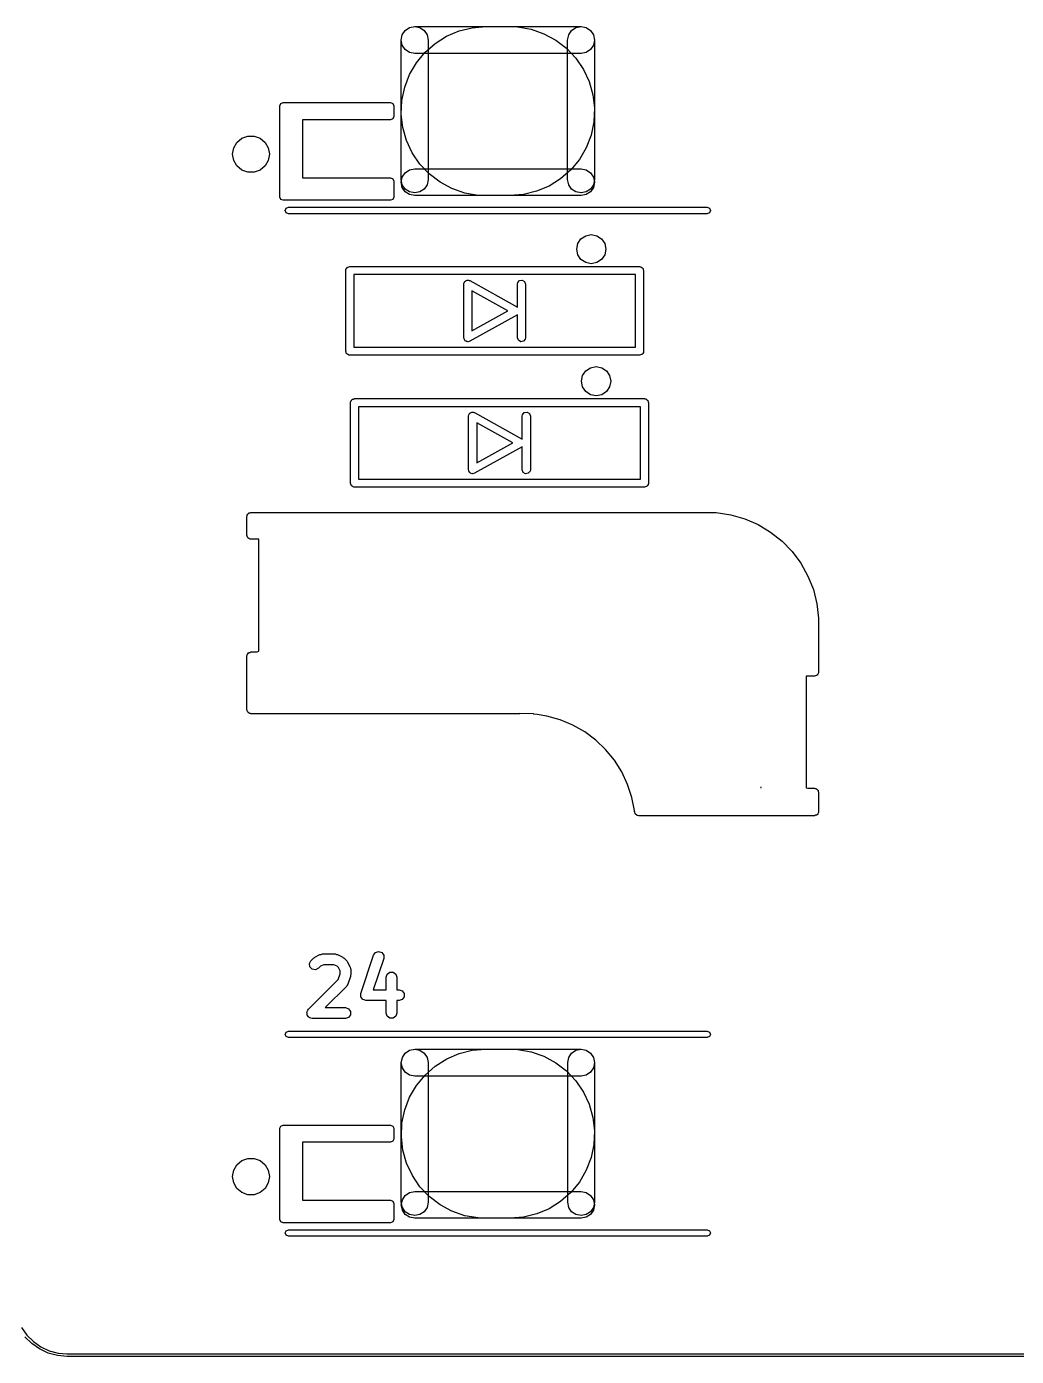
# Model space of a CAD drawing. Extents: x 66 to 223, y -169 to -36.
# Drawn here: x 186.33 to 204.77, y -142.46 to -117.68 of the extents above; entities that cross this region are included whole.
import ezdxf

# ---------------------------------------------------------------- set-up
doc = ezdxf.new("R2010")
doc.units = 0
doc.layers.add('BLACK', color=7, linetype='CONTINUOUS')

msp = doc.modelspace()

# ---------------------------------------------------------------- linework, layer by layer
at = {"layer": 'BLACK', "linetype": 'CONTINUOUS'}
for p, q in [((193.465, -117.697), (193.561, -117.678)), ((193.465, -117.697), (193.561, -117.678)), ((193.465, -117.697), (193.561, -117.678)), ((193.465, -117.697), (193.561, -117.678)), ((193.561, -117.678), (196.661, -117.678)), ((193.561, -117.678), (193.657, -117.697)), ((193.561, -117.678), (196.661, -117.678)), ((193.561, -117.678), (193.657, -117.697)), ((194.634, -117.698), (194.886, -117.678)), ((194.634, -117.698), (194.886, -117.678)), ((194.634, -117.698), (194.886, -117.678)), ((194.634, -117.698), (194.886, -117.678)), ((194.886, -117.678), (195.336, -117.678)), ((194.886, -117.678), (195.336, -117.678)), ((194.886, -117.678), (195.336, -117.678)), ((194.886, -117.678), (195.336, -117.678)), ((195.336, -117.678), (195.479, -117.684)), ((195.336, -117.678), (195.479, -117.684)), ((195.336, -117.678), (195.479, -117.684)), ((195.336, -117.678), (195.479, -117.684)), ((195.479, -117.684), (195.728, -117.727)), ((195.479, -117.684), (195.728, -117.727)), ((195.479, -117.684), (195.728, -117.727)), ((195.479, -117.684), (195.728, -117.727)), ((196.565, -117.697), (196.661, -117.678)), ((196.565, -117.697), (196.661, -117.678)), ((196.661, -117.678), (196.757, -117.697)), ((196.661, -117.678), (196.757, -117.697)), ((196.661, -117.678), (196.757, -117.697)), ((196.661, -117.678), (196.757, -117.697)), ((193.311, -117.928), (193.33, -117.832)), ((193.311, -117.928), (193.33, -117.832)), ((193.311, -117.928), (193.33, -117.832)), ((193.311, -117.928), (193.33, -117.832)), ((193.33, -118.024), (193.311, -117.928)), ((193.311, -120.528), (193.311, -117.928)), ((193.33, -118.024), (193.311, -117.928)), ((193.311, -120.528), (193.311, -117.928)), ((193.33, -117.832), (193.384, -117.751)), ((193.33, -117.832), (193.384, -117.751)), ((193.33, -117.832), (193.384, -117.751)), ((193.33, -117.832), (193.384, -117.751)), ((193.384, -117.751), (193.465, -117.697)), ((193.384, -117.751), (193.465, -117.697)), ((193.384, -117.751), (193.465, -117.697)), ((193.384, -117.751), (193.465, -117.697)), ((193.657, -117.697), (193.738, -117.751)), ((193.657, -117.697), (193.738, -117.751)), ((193.738, -117.751), (193.792, -117.832)), ((193.738, -117.751), (193.792, -117.832)), ((193.792, -117.832), (193.811, -117.928)), ((193.792, -117.832), (193.811, -117.928)), ((193.811, -117.928), (193.811, -120.528)), ((193.811, -117.928), (193.811, -120.528)), ((193.943, -117.992), (194.156, -117.857)), ((193.943, -117.992), (194.156, -117.857)), ((193.943, -117.992), (194.156, -117.857)), ((193.943, -117.992), (194.156, -117.857)), ((194.156, -117.857), (194.389, -117.759)), ((194.156, -117.857), (194.389, -117.759)), ((194.156, -117.857), (194.389, -117.759)), ((194.156, -117.857), (194.389, -117.759)), ((194.389, -117.759), (194.634, -117.698)), ((194.389, -117.759), (194.634, -117.698)), ((194.389, -117.759), (194.634, -117.698)), ((194.389, -117.759), (194.634, -117.698)), ((195.728, -117.727), (195.967, -117.81)), ((195.728, -117.727), (195.967, -117.81)), ((195.728, -117.727), (195.967, -117.81)), ((195.728, -117.727), (195.967, -117.81)), ((195.967, -117.81), (196.189, -117.929)), ((195.967, -117.81), (196.189, -117.929)), ((195.967, -117.81), (196.189, -117.929)), ((195.967, -117.81), (196.189, -117.929)), ((196.189, -117.929), (196.39, -118.083)), ((196.189, -117.929), (196.39, -118.083)), ((196.189, -117.929), (196.39, -118.083)), ((196.189, -117.929), (196.39, -118.083)), ((196.411, -117.928), (196.43, -117.832)), ((196.411, -117.928), (196.43, -117.832)), ((196.411, -120.528), (196.411, -117.928)), ((196.411, -120.528), (196.411, -117.928)), ((196.43, -117.832), (196.484, -117.751)), ((196.43, -117.832), (196.484, -117.751)), ((196.484, -117.751), (196.565, -117.697)), ((196.484, -117.751), (196.565, -117.697)), ((196.757, -117.697), (196.838, -117.751)), ((196.757, -117.697), (196.838, -117.751)), ((196.757, -117.697), (196.838, -117.751)), ((196.757, -117.697), (196.838, -117.751)), ((196.838, -117.751), (196.892, -117.832)), ((196.838, -117.751), (196.892, -117.832)), ((196.838, -117.751), (196.892, -117.832)), ((196.838, -117.751), (196.892, -117.832)), ((196.892, -117.832), (196.911, -117.928)), ((196.892, -117.832), (196.911, -117.928)), ((196.892, -117.832), (196.911, -117.928)), ((196.892, -117.832), (196.911, -117.928)), ((196.911, -117.928), (196.892, -118.024)), ((196.911, -117.928), (196.892, -118.024)), ((196.911, -117.928), (196.911, -120.528)), ((196.911, -117.928), (196.911, -120.528)), ((193.384, -118.105), (193.33, -118.024)), ((193.384, -118.105), (193.33, -118.024)), ((193.465, -118.159), (193.384, -118.105)), ((193.465, -118.159), (193.384, -118.105)), ((193.561, -118.178), (193.465, -118.159)), ((193.561, -118.178), (193.465, -118.159)), ((196.661, -118.178), (193.561, -118.178)), ((196.661, -118.178), (193.561, -118.178)), ((193.593, -118.354), (193.753, -118.159)), ((193.593, -118.354), (193.753, -118.159)), ((193.593, -118.354), (193.753, -118.159)), ((193.593, -118.354), (193.753, -118.159)), ((193.753, -118.159), (193.943, -117.992)), ((193.753, -118.159), (193.943, -117.992)), ((193.753, -118.159), (193.943, -117.992)), ((193.753, -118.159), (193.943, -117.992)), ((196.39, -118.083), (196.563, -118.266)), ((196.39, -118.083), (196.563, -118.266)), ((196.39, -118.083), (196.563, -118.266)), ((196.39, -118.083), (196.563, -118.266)), ((196.757, -118.159), (196.661, -118.178)), ((196.757, -118.159), (196.661, -118.178)), ((196.838, -118.105), (196.757, -118.159)), ((196.838, -118.105), (196.757, -118.159)), ((196.892, -118.024), (196.838, -118.105)), ((196.892, -118.024), (196.838, -118.105)), ((193.466, -118.572), (193.593, -118.354)), ((193.466, -118.572), (193.593, -118.354)), ((193.466, -118.572), (193.593, -118.354)), ((193.466, -118.572), (193.593, -118.354)), ((196.563, -118.266), (196.705, -118.475)), ((196.563, -118.266), (196.705, -118.475)), ((196.563, -118.266), (196.705, -118.475)), ((196.563, -118.266), (196.705, -118.475)), ((193.375, -118.808), (193.466, -118.572)), ((193.375, -118.808), (193.466, -118.572)), ((193.375, -118.808), (193.466, -118.572)), ((193.375, -118.808), (193.466, -118.572)), ((196.705, -118.475), (196.812, -118.704)), ((196.705, -118.475), (196.812, -118.704)), ((196.705, -118.475), (196.812, -118.704)), ((196.705, -118.475), (196.812, -118.704)), ((193.323, -119.056), (193.375, -118.808)), ((193.323, -119.056), (193.375, -118.808)), ((193.323, -119.056), (193.375, -118.808)), ((193.323, -119.056), (193.375, -118.808)), ((196.812, -118.704), (196.881, -118.947)), ((196.812, -118.704), (196.881, -118.947)), ((196.812, -118.704), (196.881, -118.947)), ((196.812, -118.704), (196.881, -118.947)), ((191.051, -119.155), (191.069, -119.113)), ((191.051, -120.855), (191.051, -119.155)), ((191.069, -119.113), (191.111, -119.095)), ((191.111, -119.095), (193.111, -119.095)), ((193.111, -119.095), (193.153, -119.113)), ((193.153, -119.113), (193.171, -119.155)), ((193.171, -119.155), (193.171, -119.355)), ((193.312, -119.308), (193.323, -119.056)), ((193.312, -119.308), (193.323, -119.056)), ((193.312, -119.308), (193.323, -119.056)), ((193.312, -119.308), (193.323, -119.056)), ((196.881, -118.947), (196.91, -119.198)), ((196.881, -118.947), (196.91, -119.198)), ((196.881, -118.947), (196.91, -119.198)), ((196.881, -118.947), (196.91, -119.198)), ((193.111, -119.415), (191.471, -119.415)), ((191.471, -119.415), (191.471, -120.495)), ((193.153, -119.397), (193.111, -119.415)), ((193.171, -119.355), (193.153, -119.397)), ((193.341, -119.559), (193.312, -119.308)), ((193.341, -119.559), (193.312, -119.308)), ((193.341, -119.559), (193.312, -119.308)), ((193.341, -119.559), (193.312, -119.308)), ((196.91, -119.198), (196.899, -119.45)), ((196.91, -119.198), (196.899, -119.45)), ((196.91, -119.198), (196.899, -119.45)), ((196.91, -119.198), (196.899, -119.45)), ((193.41, -119.802), (193.341, -119.559)), ((193.41, -119.802), (193.341, -119.559)), ((193.41, -119.802), (193.341, -119.559)), ((193.41, -119.802), (193.341, -119.559)), ((196.899, -119.45), (196.847, -119.698)), ((196.899, -119.45), (196.847, -119.698)), ((196.899, -119.45), (196.847, -119.698)), ((196.899, -119.45), (196.847, -119.698)), ((190.189, -119.938), (190.248, -119.835)), ((190.248, -119.835), (190.34, -119.758)), ((190.34, -119.758), (190.451, -119.717)), ((190.451, -119.717), (190.571, -119.717)), ((190.571, -119.717), (190.682, -119.758)), ((190.682, -119.758), (190.774, -119.835)), ((190.774, -119.835), (190.833, -119.938)), ((193.517, -120.031), (193.41, -119.802)), ((193.517, -120.031), (193.41, -119.802)), ((193.517, -120.031), (193.41, -119.802)), ((193.517, -120.031), (193.41, -119.802)), ((196.847, -119.698), (196.756, -119.934)), ((196.847, -119.698), (196.756, -119.934)), ((196.847, -119.698), (196.756, -119.934)), ((196.847, -119.698), (196.756, -119.934)), ((190.168, -120.055), (190.189, -119.938)), ((190.189, -120.172), (190.168, -120.055)), ((190.833, -119.938), (190.854, -120.055)), ((190.854, -120.055), (190.833, -120.172)), ((193.659, -120.24), (193.517, -120.031)), ((193.659, -120.24), (193.517, -120.031)), ((193.659, -120.24), (193.517, -120.031)), ((193.659, -120.24), (193.517, -120.031)), ((196.629, -120.152), (196.469, -120.347)), ((196.629, -120.152), (196.469, -120.347)), ((196.629, -120.152), (196.469, -120.347)), ((196.629, -120.152), (196.469, -120.347)), ((196.756, -119.934), (196.629, -120.152)), ((196.756, -119.934), (196.629, -120.152)), ((196.756, -119.934), (196.629, -120.152)), ((196.756, -119.934), (196.629, -120.152)), ((190.248, -120.275), (190.189, -120.172)), ((190.34, -120.352), (190.248, -120.275)), ((190.451, -120.393), (190.34, -120.352)), ((190.571, -120.393), (190.451, -120.393)), ((190.682, -120.352), (190.571, -120.393)), ((190.774, -120.275), (190.682, -120.352)), ((190.833, -120.172), (190.774, -120.275)), ((193.33, -120.482), (193.384, -120.401)), ((193.33, -120.482), (193.384, -120.401)), ((193.384, -120.401), (193.465, -120.347)), ((193.384, -120.401), (193.465, -120.347)), ((193.465, -120.347), (193.561, -120.328)), ((193.465, -120.347), (193.561, -120.328)), ((193.561, -120.328), (196.661, -120.328)), ((193.561, -120.328), (196.661, -120.328)), ((193.832, -120.423), (193.659, -120.24)), ((193.832, -120.423), (193.659, -120.24)), ((193.832, -120.423), (193.659, -120.24)), ((193.832, -120.423), (193.659, -120.24)), ((196.469, -120.347), (196.279, -120.514)), ((196.469, -120.347), (196.279, -120.514)), ((196.469, -120.347), (196.279, -120.514)), ((196.469, -120.347), (196.279, -120.514)), ((196.661, -120.328), (196.757, -120.347)), ((196.661, -120.328), (196.757, -120.347)), ((196.757, -120.347), (196.838, -120.401)), ((196.757, -120.347), (196.838, -120.401)), ((196.838, -120.401), (196.892, -120.482)), ((196.838, -120.401), (196.892, -120.482)), ((191.471, -120.495), (193.111, -120.495)), ((193.111, -120.495), (193.153, -120.513)), ((193.153, -120.513), (193.171, -120.555)), ((193.171, -120.555), (193.171, -120.855)), ((193.311, -120.578), (193.33, -120.482)), ((193.311, -120.578), (193.33, -120.482)), ((193.33, -120.624), (193.311, -120.528)), ((193.33, -120.624), (193.311, -120.528)), ((193.33, -120.674), (193.311, -120.578)), ((193.33, -120.674), (193.311, -120.578)), ((193.384, -120.705), (193.33, -120.624)), ((193.384, -120.705), (193.33, -120.624)), ((193.792, -120.624), (193.738, -120.705)), ((193.792, -120.624), (193.738, -120.705)), ((193.811, -120.528), (193.792, -120.624)), ((193.811, -120.528), (193.792, -120.624)), ((194.033, -120.577), (193.832, -120.423)), ((194.033, -120.577), (193.832, -120.423)), ((194.033, -120.577), (193.832, -120.423)), ((194.033, -120.577), (193.832, -120.423)), ((194.255, -120.696), (194.033, -120.577)), ((194.255, -120.696), (194.033, -120.577)), ((194.255, -120.696), (194.033, -120.577)), ((194.255, -120.696), (194.033, -120.577)), ((196.066, -120.649), (195.833, -120.747)), ((196.066, -120.649), (195.833, -120.747)), ((196.066, -120.649), (195.833, -120.747)), ((196.066, -120.649), (195.833, -120.747)), ((196.279, -120.514), (196.066, -120.649)), ((196.279, -120.514), (196.066, -120.649)), ((196.279, -120.514), (196.066, -120.649)), ((196.279, -120.514), (196.066, -120.649)), ((196.43, -120.624), (196.411, -120.528)), ((196.43, -120.624), (196.411, -120.528)), ((196.484, -120.705), (196.43, -120.624)), ((196.484, -120.705), (196.43, -120.624)), ((196.892, -120.624), (196.838, -120.705)), ((196.892, -120.624), (196.838, -120.705)), ((196.892, -120.482), (196.911, -120.578)), ((196.892, -120.482), (196.911, -120.578)), ((196.911, -120.528), (196.892, -120.624)), ((196.911, -120.528), (196.892, -120.624)), ((196.911, -120.578), (196.892, -120.674)), ((196.911, -120.578), (196.892, -120.674)), ((191.069, -120.897), (191.051, -120.855)), ((191.111, -120.915), (191.069, -120.897)), ((193.153, -120.897), (193.111, -120.915)), ((193.171, -120.855), (193.153, -120.897)), ((193.384, -120.755), (193.33, -120.674)), ((193.384, -120.755), (193.33, -120.674)), ((193.465, -120.759), (193.384, -120.705)), ((193.465, -120.759), (193.384, -120.705)), ((193.465, -120.809), (193.384, -120.755)), ((193.465, -120.809), (193.384, -120.755)), ((193.561, -120.778), (193.465, -120.759)), ((193.561, -120.778), (193.465, -120.759)), ((193.561, -120.828), (193.465, -120.809)), ((193.561, -120.828), (193.465, -120.809)), ((193.657, -120.759), (193.561, -120.778)), ((193.657, -120.759), (193.561, -120.778)), ((196.661, -120.828), (193.561, -120.828)), ((196.661, -120.828), (193.561, -120.828)), ((193.738, -120.705), (193.657, -120.759)), ((193.738, -120.705), (193.657, -120.759)), ((194.494, -120.779), (194.255, -120.696)), ((194.494, -120.779), (194.255, -120.696)), ((194.494, -120.779), (194.255, -120.696)), ((194.494, -120.779), (194.255, -120.696)), ((194.743, -120.822), (194.494, -120.779)), ((194.743, -120.822), (194.494, -120.779)), ((194.743, -120.822), (194.494, -120.779)), ((194.743, -120.822), (194.494, -120.779)), ((194.886, -120.828), (194.743, -120.822)), ((194.886, -120.828), (194.743, -120.822)), ((194.886, -120.828), (194.743, -120.822)), ((194.886, -120.828), (194.743, -120.822)), ((195.336, -120.828), (194.886, -120.828)), ((195.336, -120.828), (194.886, -120.828)), ((195.336, -120.828), (194.886, -120.828)), ((195.336, -120.828), (194.886, -120.828)), ((195.588, -120.808), (195.336, -120.828)), ((195.588, -120.808), (195.336, -120.828)), ((195.588, -120.808), (195.336, -120.828)), ((195.588, -120.808), (195.336, -120.828)), ((195.833, -120.747), (195.588, -120.808)), ((195.833, -120.747), (195.588, -120.808)), ((195.833, -120.747), (195.588, -120.808)), ((195.833, -120.747), (195.588, -120.808)), ((196.565, -120.759), (196.484, -120.705)), ((196.565, -120.759), (196.484, -120.705)), ((196.661, -120.778), (196.565, -120.759)), ((196.661, -120.778), (196.565, -120.759)), ((196.757, -120.759), (196.661, -120.778)), ((196.757, -120.759), (196.661, -120.778)), ((196.757, -120.809), (196.661, -120.828)), ((196.757, -120.809), (196.661, -120.828)), ((196.838, -120.705), (196.757, -120.759)), ((196.838, -120.705), (196.757, -120.759)), ((196.838, -120.755), (196.757, -120.809)), ((196.838, -120.755), (196.757, -120.809)), ((196.892, -120.674), (196.838, -120.755)), ((196.892, -120.674), (196.838, -120.755)), ((193.111, -120.915), (191.111, -120.915)), ((191.151, -121.105), (191.169, -121.063)), ((191.169, -121.147), (191.151, -121.105)), ((191.169, -121.063), (191.211, -121.045)), ((191.211, -121.165), (191.169, -121.147)), ((191.211, -121.045), (199.011, -121.045)), ((199.011, -121.045), (199.053, -121.063)), ((199.053, -121.147), (199.011, -121.165)), ((199.053, -121.063), (199.071, -121.105)), ((199.071, -121.105), (199.053, -121.147)), ((199.011, -121.165), (191.211, -121.165)), ((196.6, -121.721), (196.659, -121.633)), ((196.659, -121.633), (196.747, -121.574)), ((196.747, -121.574), (196.851, -121.553)), ((196.851, -121.553), (196.955, -121.574)), ((196.955, -121.574), (197.043, -121.633)), ((197.043, -121.633), (197.102, -121.721)), ((196.579, -121.825), (196.6, -121.721)), ((196.6, -121.929), (196.579, -121.825)), ((197.102, -121.721), (197.123, -121.825)), ((197.123, -121.825), (197.102, -121.929)), ((192.333, -122.157), (192.351, -122.15)), ((192.351, -122.15), (197.751, -122.15)), ((196.659, -122.017), (196.6, -121.929)), ((196.747, -122.076), (196.659, -122.017)), ((196.851, -122.097), (196.747, -122.076)), ((196.955, -122.076), (196.851, -122.097)), ((197.043, -122.017), (196.955, -122.076)), ((197.102, -121.929), (197.043, -122.017)), ((197.751, -122.15), (197.761, -122.152)), ((192.276, -122.225), (192.278, -122.215)), ((192.276, -123.725), (192.276, -122.225)), ((192.277, -122.212), (192.279, -122.209)), ((192.278, -122.215), (192.277, -122.212)), ((192.279, -122.209), (192.281, -122.199)), ((192.281, -122.199), (192.293, -122.184)), ((192.293, -122.184), (192.303, -122.168)), ((192.303, -122.168), (192.309, -122.165)), ((192.309, -122.165), (192.314, -122.16)), ((192.314, -122.16), (192.333, -122.157)), ((192.426, -122.3), (192.426, -123.65)), ((197.676, -122.3), (192.426, -122.3)), ((197.676, -123.65), (197.676, -122.3)), ((197.761, -122.152), (197.764, -122.151)), ((197.764, -122.151), (197.767, -122.153)), ((197.767, -122.153), (197.777, -122.155)), ((197.777, -122.155), (197.792, -122.167)), ((197.792, -122.167), (197.808, -122.177)), ((197.808, -122.177), (197.811, -122.183)), ((197.811, -122.183), (197.816, -122.188)), ((197.816, -122.188), (197.819, -122.207)), ((197.819, -122.207), (197.826, -122.225)), ((197.826, -122.225), (197.826, -123.725)), ((194.476, -122.475), (194.481, -122.449)), ((194.476, -123.475), (194.476, -122.475)), ((194.481, -122.449), (194.489, -122.44)), ((194.489, -122.44), (194.493, -122.428)), ((194.493, -122.428), (194.505, -122.421)), ((194.505, -122.421), (194.513, -122.41)), ((194.513, -122.41), (194.526, -122.408)), ((194.526, -122.408), (194.537, -122.401)), ((194.537, -122.401), (194.55, -122.404)), ((194.55, -122.404), (194.564, -122.401)), ((194.564, -122.401), (194.575, -122.407)), ((194.575, -122.407), (194.587, -122.409)), ((194.587, -122.409), (195.476, -122.903)), ((195.297, -122.975), (194.626, -122.602)), ((194.626, -122.602), (194.626, -123.348)), ((195.476, -122.475), (195.481, -122.449)), ((195.476, -122.903), (195.476, -122.475)), ((195.481, -122.449), (195.513, -122.41)), ((195.513, -122.41), (195.564, -122.401)), ((195.564, -122.401), (195.608, -122.427)), ((195.608, -122.427), (195.626, -122.475)), ((195.626, -122.475), (195.626, -123.475)), ((195.476, -123.047), (194.587, -123.541)), ((194.626, -123.348), (195.297, -122.975)), ((195.476, -123.475), (195.476, -123.047)), ((194.48, -123.487), (194.476, -123.475)), ((194.48, -123.499), (194.48, -123.487)), ((194.489, -123.51), (194.48, -123.499)), ((194.494, -123.523), (194.489, -123.51)), ((194.504, -123.53), (194.494, -123.523)), ((194.512, -123.539), (194.504, -123.53)), ((194.526, -123.542), (194.512, -123.539)), ((194.538, -123.549), (194.526, -123.542)), ((194.55, -123.547), (194.538, -123.549)), ((194.563, -123.549), (194.55, -123.547)), ((194.587, -123.541), (194.563, -123.549)), ((195.494, -123.523), (195.476, -123.475)), ((195.538, -123.549), (195.494, -123.523)), ((195.588, -123.54), (195.538, -123.549)), ((195.621, -123.501), (195.588, -123.54)), ((195.626, -123.475), (195.621, -123.501)), ((192.283, -123.743), (192.276, -123.725)), ((192.286, -123.762), (192.283, -123.743)), ((192.291, -123.767), (192.286, -123.762)), ((192.294, -123.773), (192.291, -123.767)), ((192.31, -123.783), (192.294, -123.773)), ((192.325, -123.795), (192.31, -123.783)), ((192.335, -123.797), (192.325, -123.795)), ((192.338, -123.799), (192.335, -123.797)), ((192.341, -123.798), (192.338, -123.799)), ((192.351, -123.8), (192.341, -123.798)), ((197.751, -123.8), (192.351, -123.8)), ((192.426, -123.65), (197.676, -123.65)), ((197.769, -123.793), (197.751, -123.8)), ((197.788, -123.79), (197.769, -123.793)), ((197.793, -123.785), (197.788, -123.79)), ((197.799, -123.782), (197.793, -123.785)), ((197.809, -123.766), (197.799, -123.782)), ((197.821, -123.751), (197.809, -123.766)), ((197.823, -123.741), (197.821, -123.751)), ((197.825, -123.738), (197.823, -123.741)), ((197.826, -123.725), (197.824, -123.735)), ((197.824, -123.735), (197.825, -123.738)), ((196.69, -124.181), (196.749, -124.093)), ((196.749, -124.093), (196.837, -124.034)), ((196.837, -124.034), (196.941, -124.013)), ((196.941, -124.013), (197.045, -124.034)), ((197.045, -124.034), (197.133, -124.093)), ((197.133, -124.093), (197.192, -124.181)), ((196.669, -124.285), (196.69, -124.181)), ((196.69, -124.389), (196.669, -124.285)), ((197.192, -124.181), (197.213, -124.285)), ((197.213, -124.285), (197.192, -124.389)), ((192.383, -124.644), (192.393, -124.628)), ((192.393, -124.628), (192.399, -124.625)), ((192.399, -124.625), (192.403, -124.62)), ((192.403, -124.62), (192.423, -124.617)), ((192.423, -124.617), (192.441, -124.61)), ((192.441, -124.61), (197.841, -124.61)), ((196.749, -124.477), (196.69, -124.389)), ((196.837, -124.536), (196.749, -124.477)), ((196.941, -124.557), (196.837, -124.536)), ((197.045, -124.536), (196.941, -124.557)), ((197.133, -124.477), (197.045, -124.536)), ((197.192, -124.389), (197.133, -124.477)), ((197.841, -124.61), (197.851, -124.612)), ((197.851, -124.612), (197.854, -124.611)), ((197.854, -124.611), (197.857, -124.613)), ((197.857, -124.613), (197.867, -124.615)), ((197.867, -124.615), (197.882, -124.627)), ((197.882, -124.627), (197.898, -124.637)), ((192.366, -124.685), (192.368, -124.675)), ((192.366, -126.185), (192.366, -124.685)), ((192.367, -124.672), (192.369, -124.669)), ((192.368, -124.675), (192.367, -124.672)), ((192.369, -124.669), (192.371, -124.659)), ((192.371, -124.659), (192.383, -124.644)), ((192.516, -124.76), (192.516, -126.11)), ((197.766, -124.76), (192.516, -124.76)), ((194.595, -124.881), (194.603, -124.87)), ((194.603, -124.87), (194.616, -124.868)), ((194.616, -124.868), (194.627, -124.861)), ((194.627, -124.861), (194.64, -124.864)), ((194.64, -124.864), (194.654, -124.861)), ((194.654, -124.861), (194.665, -124.867)), ((194.665, -124.867), (194.677, -124.869)), ((194.677, -124.869), (195.566, -125.363)), ((195.571, -124.909), (195.603, -124.87)), ((195.603, -124.87), (195.654, -124.861)), ((195.654, -124.861), (195.698, -124.887)), ((197.766, -126.11), (197.766, -124.76)), ((197.898, -124.637), (197.901, -124.643)), ((197.901, -124.643), (197.906, -124.647)), ((197.906, -124.647), (197.909, -124.667)), ((197.909, -124.667), (197.916, -124.685)), ((197.916, -124.685), (197.916, -126.185)), ((194.566, -124.935), (194.571, -124.909)), ((194.566, -125.935), (194.566, -124.935)), ((194.571, -124.909), (194.579, -124.9)), ((194.579, -124.9), (194.583, -124.888)), ((194.583, -124.888), (194.595, -124.881)), ((195.387, -125.435), (194.716, -125.062)), ((194.716, -125.062), (194.716, -125.808)), ((195.566, -124.935), (195.571, -124.909)), ((195.566, -125.363), (195.566, -124.935)), ((195.698, -124.887), (195.716, -124.935)), ((195.716, -124.935), (195.716, -125.935)), ((195.566, -125.507), (194.677, -126.001)), ((194.716, -125.808), (195.387, -125.435)), ((195.566, -125.935), (195.566, -125.507)), ((192.516, -126.11), (197.766, -126.11)), ((194.57, -125.947), (194.566, -125.935)), ((194.57, -125.959), (194.57, -125.947)), ((194.579, -125.97), (194.57, -125.959)), ((194.584, -125.983), (194.579, -125.97)), ((194.594, -125.99), (194.584, -125.983)), ((194.602, -125.999), (194.594, -125.99)), ((194.616, -126.002), (194.602, -125.999)), ((194.628, -126.009), (194.616, -126.002)), ((194.64, -126.007), (194.628, -126.009)), ((194.653, -126.009), (194.64, -126.007)), ((194.677, -126.001), (194.653, -126.009)), ((195.584, -125.983), (195.566, -125.935)), ((195.628, -126.009), (195.584, -125.983)), ((195.678, -126), (195.628, -126.009)), ((195.711, -125.961), (195.678, -126)), ((195.716, -125.935), (195.711, -125.961)), ((192.373, -126.203), (192.366, -126.185)), ((192.376, -126.222), (192.373, -126.203)), ((192.381, -126.227), (192.376, -126.222)), ((192.384, -126.233), (192.381, -126.227)), ((192.4, -126.243), (192.384, -126.233)), ((192.415, -126.255), (192.4, -126.243)), ((192.425, -126.257), (192.415, -126.255)), ((192.428, -126.259), (192.425, -126.257)), ((192.431, -126.258), (192.428, -126.259)), ((192.441, -126.26), (192.431, -126.258)), ((197.841, -126.26), (192.441, -126.26)), ((197.859, -126.253), (197.841, -126.26)), ((197.879, -126.25), (197.859, -126.253)), ((197.883, -126.245), (197.879, -126.25)), ((197.889, -126.242), (197.883, -126.245)), ((197.899, -126.226), (197.889, -126.242)), ((197.911, -126.211), (197.899, -126.226)), ((197.913, -126.201), (197.911, -126.211)), ((197.915, -126.198), (197.913, -126.201)), ((197.916, -126.185), (197.914, -126.195)), ((197.914, -126.195), (197.915, -126.198)), ((190.436, -126.805), (190.438, -126.795)), ((190.436, -127.155), (190.436, -126.805)), ((190.437, -126.792), (190.439, -126.789)), ((190.438, -126.795), (190.437, -126.792)), ((190.439, -126.789), (190.441, -126.779)), ((190.441, -126.779), (190.453, -126.764)), ((190.453, -126.764), (190.463, -126.748)), ((190.463, -126.748), (190.469, -126.745)), ((190.469, -126.745), (190.474, -126.74)), ((190.474, -126.74), (190.493, -126.737)), ((190.493, -126.737), (190.511, -126.73)), ((190.511, -126.73), (198.911, -126.73)), ((198.911, -126.73), (198.912, -126.73)), ((198.912, -126.73), (199.179, -126.734)), ((199.179, -126.734), (199.448, -126.774)), ((199.448, -126.774), (199.709, -126.848)), ((199.709, -126.848), (199.959, -126.956)), ((199.959, -126.956), (200.192, -127.096)), ((200.192, -127.096), (200.405, -127.264)), ((190.443, -127.173), (190.436, -127.155)), ((190.446, -127.192), (190.443, -127.173)), ((190.451, -127.197), (190.446, -127.192)), ((190.454, -127.203), (190.451, -127.197)), ((190.47, -127.213), (190.454, -127.203)), ((190.485, -127.225), (190.47, -127.213)), ((190.495, -127.227), (190.485, -127.225)), ((190.498, -127.229), (190.495, -127.227)), ((190.501, -127.228), (190.498, -127.229)), ((190.511, -127.23), (190.501, -127.228)), ((190.656, -127.23), (190.511, -127.23)), ((190.656, -129.315), (190.656, -127.23)), ((200.405, -127.264), (200.594, -127.46)), ((200.594, -127.46), (200.756, -127.678)), ((200.756, -127.678), (200.888, -127.915)), ((200.888, -127.915), (200.988, -128.168)), ((200.988, -128.168), (201.055, -128.431)), ((201.055, -128.431), (201.086, -128.701)), ((201.086, -128.701), (201.085, -128.703)), ((201.085, -128.703), (201.086, -128.705)), ((201.086, -128.705), (201.086, -129.705)), ((190.493, -129.337), (190.511, -129.33)), ((190.511, -129.33), (190.625, -129.33)), ((190.625, -129.33), (190.656, -129.315)), ((190.436, -129.405), (190.438, -129.395)), ((190.436, -130.405), (190.436, -129.405)), ((190.437, -129.392), (190.439, -129.389)), ((190.438, -129.395), (190.437, -129.392)), ((190.439, -129.389), (190.441, -129.379)), ((190.441, -129.379), (190.453, -129.364)), ((190.453, -129.364), (190.463, -129.348)), ((190.463, -129.348), (190.469, -129.345)), ((190.469, -129.345), (190.474, -129.34)), ((190.474, -129.34), (190.493, -129.337)), ((201.011, -129.78), (200.856, -129.78)), ((200.856, -129.78), (200.856, -131.864)), ((201.029, -129.773), (201.011, -129.78)), ((201.048, -129.77), (201.029, -129.773)), ((201.053, -129.765), (201.048, -129.77)), ((201.059, -129.762), (201.053, -129.765)), ((201.069, -129.746), (201.059, -129.762)), ((201.081, -129.731), (201.069, -129.746)), ((201.083, -129.721), (201.081, -129.731)), ((201.085, -129.718), (201.083, -129.721)), ((201.086, -129.705), (201.084, -129.715)), ((201.084, -129.715), (201.085, -129.718)), ((190.443, -130.423), (190.436, -130.405)), ((190.446, -130.442), (190.443, -130.423)), ((190.451, -130.447), (190.446, -130.442)), ((190.454, -130.453), (190.451, -130.447)), ((190.47, -130.463), (190.454, -130.453)), ((190.485, -130.475), (190.47, -130.463)), ((190.495, -130.477), (190.485, -130.475)), ((190.498, -130.479), (190.495, -130.477)), ((190.501, -130.478), (190.498, -130.479)), ((190.511, -130.48), (190.501, -130.478)), ((195.511, -130.48), (190.511, -130.48)), ((195.512, -130.48), (195.511, -130.48)), ((195.513, -130.48), (195.512, -130.48)), ((195.523, -130.476), (195.513, -130.48)), ((195.769, -130.484), (195.523, -130.476)), ((195.773, -130.484), (195.769, -130.484)), ((195.779, -130.487), (195.773, -130.484)), ((195.842, -130.495), (195.779, -130.487)), ((196.023, -130.523), (195.842, -130.495)), ((196.27, -130.593), (196.023, -130.523)), ((196.506, -130.692), (196.27, -130.593)), ((196.728, -130.82), (196.506, -130.692)), ((196.934, -130.973), (196.728, -130.82)), ((197.119, -131.15), (196.934, -130.973)), ((197.281, -131.349), (197.119, -131.15)), ((197.418, -131.566), (197.281, -131.349)), ((197.527, -131.798), (197.418, -131.566)), ((197.607, -132.042), (197.527, -131.798)), ((197.655, -132.283), (197.607, -132.042)), ((200.018, -131.847), (200.002, -131.855)), ((200.002, -131.855), (200.019, -131.855)), ((200.019, -131.855), (200.018, -131.847)), ((200.856, -131.864), (200.886, -131.87)), ((200.886, -131.87), (201.011, -131.87)), ((201.011, -131.87), (201.021, -131.872)), ((201.021, -131.872), (201.024, -131.871)), ((201.024, -131.871), (201.027, -131.873)), ((201.027, -131.873), (201.037, -131.875)), ((201.037, -131.875), (201.052, -131.887)), ((201.052, -131.887), (201.068, -131.897)), ((201.068, -131.897), (201.071, -131.903)), ((201.071, -131.903), (201.076, -131.907)), ((201.076, -131.907), (201.079, -131.927)), ((201.079, -131.927), (201.086, -131.945)), ((201.086, -131.945), (201.086, -132.305)), ((197.653, -132.294), (197.655, -132.283)), ((197.66, -132.308), (197.653, -132.294)), ((197.666, -132.343), (197.66, -132.308)), ((201.086, -132.305), (201.084, -132.315)), ((197.705, -132.375), (197.666, -132.343)), ((197.731, -132.38), (197.705, -132.375)), ((198.095, -132.38), (197.731, -132.38)), ((198.114, -132.383), (198.095, -132.38)), ((198.143, -132.38), (198.114, -132.383)), ((201.011, -132.38), (198.143, -132.38)), ((201.029, -132.373), (201.011, -132.38)), ((201.048, -132.37), (201.029, -132.373)), ((201.053, -132.365), (201.048, -132.37)), ((201.059, -132.362), (201.053, -132.365)), ((201.069, -132.346), (201.059, -132.362)), ((201.081, -132.331), (201.069, -132.346)), ((201.083, -132.321), (201.081, -132.331)), ((201.085, -132.318), (201.083, -132.321)), ((201.084, -132.315), (201.085, -132.318)), ((191.628, -135.082), (191.676, -135.034)), ((191.676, -135.034), (191.69, -135.027)), ((191.69, -135.027), (191.702, -135.015)), ((191.702, -135.015), (191.797, -134.968)), ((191.797, -134.968), (191.82, -134.964)), ((191.82, -134.964), (191.842, -134.957)), ((191.842, -134.957), (192.08, -134.957)), ((192.08, -134.957), (192.102, -134.964)), ((192.102, -134.964), (192.125, -134.968)), ((192.125, -134.968), (192.22, -135.015)), ((192.22, -135.015), (192.231, -135.027)), ((192.231, -135.027), (192.246, -135.034)), ((192.246, -135.034), (192.294, -135.082)), ((192.557, -135.692), (192.795, -134.978)), ((192.795, -134.978), (192.831, -134.928)), ((192.831, -134.928), (192.89, -134.909)), ((192.89, -134.909), (192.949, -134.929)), ((192.949, -134.929), (192.985, -134.979)), ((192.985, -134.979), (192.984, -135.041)), ((191.6, -135.137), (191.628, -135.082)), ((191.61, -135.198), (191.6, -135.137)), ((191.654, -135.241), (191.61, -135.198)), ((191.715, -135.251), (191.654, -135.241)), ((191.77, -135.223), (191.715, -135.251)), ((191.806, -135.187), (191.77, -135.223)), ((191.866, -135.157), (191.806, -135.187)), ((192.056, -135.157), (191.866, -135.157)), ((192.116, -135.187), (192.056, -135.157)), ((192.141, -135.212), (192.116, -135.187)), ((192.17, -135.271), (192.141, -135.212)), ((192.17, -135.327), (192.17, -135.271)), ((192.294, -135.082), (192.301, -135.096)), ((192.301, -135.096), (192.312, -135.108)), ((192.312, -135.108), (192.36, -135.203)), ((192.36, -135.203), (192.363, -135.226)), ((192.363, -135.226), (192.37, -135.248)), ((192.37, -135.248), (192.37, -135.343)), ((192.984, -135.041), (192.79, -135.624)), ((191.581, -135.986), (192.135, -135.432)), ((192.135, -135.432), (192.17, -135.327)), ((192.318, -135.517), (192.304, -135.536)), ((192.365, -135.374), (192.318, -135.517)), ((192.37, -135.343), (192.365, -135.358)), ((192.365, -135.358), (192.365, -135.374)), ((193.028, -135.39), (193.047, -135.332)), ((193.028, -135.624), (193.028, -135.39)), ((193.047, -135.332), (193.097, -135.295)), ((193.097, -135.295), (193.159, -135.295)), ((193.159, -135.295), (193.209, -135.332)), ((193.209, -135.332), (193.228, -135.39)), ((193.228, -135.39), (193.228, -135.624)), ((192.294, -135.556), (191.893, -135.957)), ((192.304, -135.536), (192.294, -135.556)), ((192.556, -135.723), (192.556, -135.693)), ((192.556, -135.693), (192.557, -135.693)), ((192.556, -135.754), (192.556, -135.723)), ((192.556, -135.755), (192.556, -135.754)), ((192.556, -135.754), (192.556, -135.754)), ((192.574, -135.779), (192.556, -135.755)), ((192.557, -135.693), (192.557, -135.692)), ((192.79, -135.624), (193.028, -135.624)), ((193.228, -135.624), (193.27, -135.624)), ((193.27, -135.624), (193.329, -135.643)), ((193.329, -135.643), (193.366, -135.693)), ((193.366, -135.755), (193.329, -135.805)), ((193.366, -135.693), (193.366, -135.755)), ((191.556, -136.026), (191.57, -136.007)), ((191.57, -136.007), (191.581, -135.986)), ((191.893, -135.957), (192.27, -135.957)), ((192.27, -135.957), (192.329, -135.976)), ((192.329, -135.976), (192.366, -136.026)), ((192.592, -135.804), (192.574, -135.779)), ((192.593, -135.805), (192.592, -135.804)), ((192.592, -135.804), (192.592, -135.804)), ((192.622, -135.814), (192.593, -135.805)), ((192.651, -135.824), (192.622, -135.814)), ((193.028, -135.824), (192.651, -135.824)), ((192.651, -135.824), (192.651, -135.824)), ((192.651, -135.824), (192.651, -135.824)), ((193.028, -136.057), (193.028, -135.824)), ((193.27, -135.824), (193.228, -135.824)), ((193.228, -135.824), (193.228, -136.057)), ((193.329, -135.805), (193.27, -135.824)), ((191.553, -136.041), (191.556, -136.034)), ((191.556, -136.065), (191.553, -136.041)), ((191.556, -136.034), (191.556, -136.026)), ((191.556, -136.088), (191.556, -136.065)), ((191.561, -136.095), (191.556, -136.088)), ((191.562, -136.102), (191.561, -136.095)), ((191.579, -136.119), (191.562, -136.102)), ((191.593, -136.138), (191.579, -136.119)), ((191.6, -136.14), (191.593, -136.138)), ((191.606, -136.146), (191.6, -136.14)), ((191.629, -136.15), (191.606, -136.146)), ((191.651, -136.157), (191.629, -136.15)), ((192.27, -136.157), (191.651, -136.157)), ((192.329, -136.138), (192.27, -136.157)), ((192.366, -136.088), (192.329, -136.138)), ((192.366, -136.026), (192.366, -136.088)), ((193.047, -136.116), (193.028, -136.057)), ((193.097, -136.152), (193.047, -136.116)), ((193.159, -136.152), (193.097, -136.152)), ((193.209, -136.116), (193.159, -136.152)), ((193.228, -136.057), (193.209, -136.116)), ((191.151, -136.455), (191.169, -136.413)), ((191.169, -136.497), (191.151, -136.455)), ((191.169, -136.413), (191.211, -136.395)), ((191.211, -136.515), (191.169, -136.497)), ((191.211, -136.395), (199.011, -136.395)), ((199.011, -136.515), (191.211, -136.515)), ((199.011, -136.395), (199.053, -136.413)), ((199.053, -136.497), (199.011, -136.515)), ((199.053, -136.413), (199.071, -136.455)), ((199.071, -136.455), (199.053, -136.497)), ((193.385, -136.805), (193.466, -136.751)), ((193.385, -136.805), (193.466, -136.751)), ((193.385, -136.805), (193.466, -136.751)), ((193.385, -136.805), (193.466, -136.751)), ((193.466, -136.751), (193.562, -136.732)), ((193.466, -136.751), (193.562, -136.732)), ((193.466, -136.751), (193.562, -136.732)), ((193.466, -136.751), (193.562, -136.732)), ((193.562, -136.732), (196.662, -136.732)), ((193.562, -136.732), (193.658, -136.751)), ((193.562, -136.732), (196.662, -136.732)), ((193.562, -136.732), (193.658, -136.751)), ((193.658, -136.751), (193.739, -136.805)), ((193.658, -136.751), (193.739, -136.805)), ((194.39, -136.813), (194.635, -136.752)), ((194.39, -136.813), (194.635, -136.752)), ((194.39, -136.813), (194.635, -136.752)), ((194.39, -136.813), (194.635, -136.752)), ((194.635, -136.752), (194.887, -136.732)), ((194.635, -136.752), (194.887, -136.732)), ((194.635, -136.752), (194.887, -136.732)), ((194.635, -136.752), (194.887, -136.732)), ((194.887, -136.732), (195.337, -136.732)), ((194.887, -136.732), (195.337, -136.732)), ((194.887, -136.732), (195.337, -136.732)), ((194.887, -136.732), (195.337, -136.732)), ((195.337, -136.732), (195.48, -136.738)), ((195.337, -136.732), (195.48, -136.738)), ((195.337, -136.732), (195.48, -136.738)), ((195.337, -136.732), (195.48, -136.738)), ((195.48, -136.738), (195.729, -136.781)), ((195.48, -136.738), (195.729, -136.781)), ((195.48, -136.738), (195.729, -136.781)), ((195.48, -136.738), (195.729, -136.781)), ((196.485, -136.805), (196.566, -136.751)), ((196.485, -136.805), (196.566, -136.751)), ((196.566, -136.751), (196.662, -136.732)), ((196.566, -136.751), (196.662, -136.732)), ((196.662, -136.732), (196.758, -136.751)), ((196.662, -136.732), (196.758, -136.751)), ((196.662, -136.732), (196.758, -136.751)), ((196.662, -136.732), (196.758, -136.751)), ((196.758, -136.751), (196.839, -136.805)), ((196.758, -136.751), (196.839, -136.805)), ((196.758, -136.751), (196.839, -136.805)), ((196.758, -136.751), (196.839, -136.805)), ((193.312, -136.982), (193.331, -136.886)), ((193.312, -136.982), (193.331, -136.886)), ((193.312, -136.982), (193.331, -136.886)), ((193.312, -136.982), (193.331, -136.886)), ((193.331, -137.078), (193.312, -136.982)), ((193.312, -139.582), (193.312, -136.982)), ((193.331, -137.078), (193.312, -136.982)), ((193.312, -139.582), (193.312, -136.982)), ((193.331, -136.886), (193.385, -136.805)), ((193.331, -136.886), (193.385, -136.805)), ((193.331, -136.886), (193.385, -136.805)), ((193.331, -136.886), (193.385, -136.805)), ((193.739, -136.805), (193.793, -136.886)), ((193.739, -136.805), (193.793, -136.886)), ((193.793, -136.886), (193.812, -136.982)), ((193.793, -136.886), (193.812, -136.982)), ((193.812, -136.982), (193.812, -139.582)), ((193.812, -136.982), (193.812, -139.582)), ((193.944, -137.046), (194.157, -136.911)), ((193.944, -137.046), (194.157, -136.911)), ((193.944, -137.046), (194.157, -136.911)), ((193.944, -137.046), (194.157, -136.911)), ((194.157, -136.911), (194.39, -136.813)), ((194.157, -136.911), (194.39, -136.813)), ((194.157, -136.911), (194.39, -136.813)), ((194.157, -136.911), (194.39, -136.813)), ((195.729, -136.781), (195.968, -136.864)), ((195.729, -136.781), (195.968, -136.864)), ((195.729, -136.781), (195.968, -136.864)), ((195.729, -136.781), (195.968, -136.864)), ((195.968, -136.864), (196.19, -136.983)), ((195.968, -136.864), (196.19, -136.983)), ((195.968, -136.864), (196.19, -136.983)), ((195.968, -136.864), (196.19, -136.983)), ((196.19, -136.983), (196.391, -137.137)), ((196.19, -136.983), (196.391, -137.137)), ((196.19, -136.983), (196.391, -137.137)), ((196.19, -136.983), (196.391, -137.137)), ((196.412, -136.982), (196.431, -136.886)), ((196.412, -136.982), (196.431, -136.886)), ((196.412, -139.582), (196.412, -136.982)), ((196.412, -139.582), (196.412, -136.982)), ((196.431, -136.886), (196.485, -136.805)), ((196.431, -136.886), (196.485, -136.805)), ((196.839, -136.805), (196.893, -136.886)), ((196.839, -136.805), (196.893, -136.886)), ((196.839, -136.805), (196.893, -136.886)), ((196.839, -136.805), (196.893, -136.886)), ((196.893, -136.886), (196.912, -136.982)), ((196.893, -136.886), (196.912, -136.982)), ((196.893, -136.886), (196.912, -136.982)), ((196.893, -136.886), (196.912, -136.982)), ((196.912, -136.982), (196.893, -137.078)), ((196.912, -136.982), (196.893, -137.078)), ((196.912, -136.982), (196.912, -139.582)), ((196.912, -136.982), (196.912, -139.582)), ((193.385, -137.159), (193.331, -137.078)), ((193.385, -137.159), (193.331, -137.078)), ((193.466, -137.213), (193.385, -137.159)), ((193.466, -137.213), (193.385, -137.159)), ((193.562, -137.232), (193.466, -137.213)), ((193.562, -137.232), (193.466, -137.213)), ((196.662, -137.232), (193.562, -137.232)), ((196.662, -137.232), (193.562, -137.232)), ((193.594, -137.408), (193.754, -137.213)), ((193.594, -137.408), (193.754, -137.213)), ((193.594, -137.408), (193.754, -137.213)), ((193.594, -137.408), (193.754, -137.213)), ((193.754, -137.213), (193.944, -137.046)), ((193.754, -137.213), (193.944, -137.046)), ((193.754, -137.213), (193.944, -137.046)), ((193.754, -137.213), (193.944, -137.046)), ((196.391, -137.137), (196.564, -137.32)), ((196.391, -137.137), (196.564, -137.32)), ((196.391, -137.137), (196.564, -137.32)), ((196.391, -137.137), (196.564, -137.32)), ((196.758, -137.213), (196.662, -137.232)), ((196.758, -137.213), (196.662, -137.232)), ((196.839, -137.159), (196.758, -137.213)), ((196.839, -137.159), (196.758, -137.213)), ((196.893, -137.078), (196.839, -137.159)), ((196.893, -137.078), (196.839, -137.159)), ((193.467, -137.626), (193.594, -137.408)), ((193.467, -137.626), (193.594, -137.408)), ((193.467, -137.626), (193.594, -137.408)), ((193.467, -137.626), (193.594, -137.408)), ((196.564, -137.32), (196.706, -137.529)), ((196.564, -137.32), (196.706, -137.529)), ((196.564, -137.32), (196.706, -137.529)), ((196.564, -137.32), (196.706, -137.529)), ((193.376, -137.862), (193.467, -137.626)), ((193.376, -137.862), (193.467, -137.626)), ((193.376, -137.862), (193.467, -137.626)), ((193.376, -137.862), (193.467, -137.626)), ((196.706, -137.529), (196.813, -137.758)), ((196.706, -137.529), (196.813, -137.758)), ((196.706, -137.529), (196.813, -137.758)), ((196.706, -137.529), (196.813, -137.758)), ((196.813, -137.758), (196.882, -138.001)), ((196.813, -137.758), (196.882, -138.001)), ((196.813, -137.758), (196.882, -138.001)), ((196.813, -137.758), (196.882, -138.001)), ((193.324, -138.11), (193.376, -137.862)), ((193.324, -138.11), (193.376, -137.862)), ((193.324, -138.11), (193.376, -137.862)), ((193.324, -138.11), (193.376, -137.862)), ((196.882, -138.001), (196.911, -138.252)), ((196.882, -138.001), (196.911, -138.252)), ((196.882, -138.001), (196.911, -138.252)), ((196.882, -138.001), (196.911, -138.252)), ((191.051, -138.205), (191.069, -138.163)), ((191.051, -139.905), (191.051, -138.205)), ((191.069, -138.163), (191.111, -138.145)), ((191.111, -138.145), (193.111, -138.145)), ((193.111, -138.145), (193.153, -138.163)), ((193.153, -138.163), (193.171, -138.205)), ((193.171, -138.205), (193.171, -138.405)), ((193.313, -138.362), (193.324, -138.11)), ((193.313, -138.362), (193.324, -138.11)), ((193.313, -138.362), (193.324, -138.11)), ((193.313, -138.362), (193.324, -138.11)), ((196.911, -138.252), (196.9, -138.504)), ((196.911, -138.252), (196.9, -138.504)), ((196.911, -138.252), (196.9, -138.504)), ((196.911, -138.252), (196.9, -138.504)), ((193.111, -138.465), (191.471, -138.465)), ((191.471, -138.465), (191.471, -139.545)), ((193.153, -138.447), (193.111, -138.465)), ((193.171, -138.405), (193.153, -138.447)), ((193.342, -138.613), (193.313, -138.362)), ((193.342, -138.613), (193.313, -138.362)), ((193.342, -138.613), (193.313, -138.362)), ((193.342, -138.613), (193.313, -138.362)), ((193.411, -138.856), (193.342, -138.613)), ((193.411, -138.856), (193.342, -138.613)), ((193.411, -138.856), (193.342, -138.613)), ((193.411, -138.856), (193.342, -138.613)), ((196.9, -138.504), (196.848, -138.752)), ((196.9, -138.504), (196.848, -138.752)), ((196.9, -138.504), (196.848, -138.752)), ((196.9, -138.504), (196.848, -138.752)), ((190.168, -139.105), (190.189, -138.988)), ((190.189, -138.988), (190.248, -138.885)), ((190.248, -138.885), (190.34, -138.808)), ((190.34, -138.808), (190.451, -138.767)), ((190.451, -138.767), (190.571, -138.767)), ((190.571, -138.767), (190.682, -138.808)), ((190.682, -138.808), (190.774, -138.885)), ((190.774, -138.885), (190.833, -138.988)), ((190.833, -138.988), (190.854, -139.105)), ((193.518, -139.085), (193.411, -138.856)), ((193.518, -139.085), (193.411, -138.856)), ((193.518, -139.085), (193.411, -138.856)), ((193.518, -139.085), (193.411, -138.856)), ((196.757, -138.988), (196.63, -139.206)), ((196.757, -138.988), (196.63, -139.206)), ((196.757, -138.988), (196.63, -139.206)), ((196.757, -138.988), (196.63, -139.206)), ((196.848, -138.752), (196.757, -138.988)), ((196.848, -138.752), (196.757, -138.988)), ((196.848, -138.752), (196.757, -138.988)), ((196.848, -138.752), (196.757, -138.988)), ((190.189, -139.222), (190.168, -139.105)), ((190.248, -139.325), (190.189, -139.222)), ((190.833, -139.222), (190.774, -139.325)), ((190.854, -139.105), (190.833, -139.222)), ((193.66, -139.294), (193.518, -139.085)), ((193.66, -139.294), (193.518, -139.085)), ((193.66, -139.294), (193.518, -139.085)), ((193.66, -139.294), (193.518, -139.085)), ((196.63, -139.206), (196.47, -139.401)), ((196.63, -139.206), (196.47, -139.401)), ((196.63, -139.206), (196.47, -139.401)), ((196.63, -139.206), (196.47, -139.401)), ((190.34, -139.402), (190.248, -139.325)), ((190.451, -139.443), (190.34, -139.402)), ((190.571, -139.443), (190.451, -139.443)), ((190.682, -139.402), (190.571, -139.443)), ((190.774, -139.325), (190.682, -139.402)), ((193.331, -139.536), (193.385, -139.455)), ((193.331, -139.536), (193.385, -139.455)), ((193.385, -139.455), (193.466, -139.401)), ((193.385, -139.455), (193.466, -139.401)), ((193.466, -139.401), (193.562, -139.382)), ((193.466, -139.401), (193.562, -139.382)), ((193.562, -139.382), (196.662, -139.382)), ((193.562, -139.382), (196.662, -139.382)), ((193.833, -139.477), (193.66, -139.294)), ((193.833, -139.477), (193.66, -139.294)), ((193.833, -139.477), (193.66, -139.294)), ((193.833, -139.477), (193.66, -139.294)), ((194.034, -139.631), (193.833, -139.477)), ((194.034, -139.631), (193.833, -139.477)), ((194.034, -139.631), (193.833, -139.477)), ((194.034, -139.631), (193.833, -139.477)), ((196.47, -139.401), (196.28, -139.568)), ((196.47, -139.401), (196.28, -139.568)), ((196.47, -139.401), (196.28, -139.568)), ((196.47, -139.401), (196.28, -139.568)), ((196.662, -139.382), (196.758, -139.401)), ((196.662, -139.382), (196.758, -139.401)), ((196.758, -139.401), (196.839, -139.455)), ((196.758, -139.401), (196.839, -139.455)), ((196.839, -139.455), (196.893, -139.536)), ((196.839, -139.455), (196.893, -139.536)), ((191.471, -139.545), (193.111, -139.545)), ((193.111, -139.545), (193.153, -139.563)), ((193.153, -139.563), (193.171, -139.605)), ((193.171, -139.605), (193.171, -139.905)), ((193.312, -139.632), (193.331, -139.536)), ((193.312, -139.632), (193.331, -139.536)), ((193.331, -139.678), (193.312, -139.582)), ((193.331, -139.678), (193.312, -139.582)), ((193.331, -139.728), (193.312, -139.632)), ((193.331, -139.728), (193.312, -139.632)), ((193.385, -139.759), (193.331, -139.678)), ((193.385, -139.759), (193.331, -139.678)), ((193.385, -139.809), (193.331, -139.728)), ((193.385, -139.809), (193.331, -139.728)), ((193.793, -139.678), (193.739, -139.759)), ((193.793, -139.678), (193.739, -139.759)), ((193.812, -139.582), (193.793, -139.678)), ((193.812, -139.582), (193.793, -139.678)), ((194.256, -139.75), (194.034, -139.631)), ((194.256, -139.75), (194.034, -139.631)), ((194.256, -139.75), (194.034, -139.631)), ((194.256, -139.75), (194.034, -139.631)), ((196.067, -139.703), (195.834, -139.801)), ((196.067, -139.703), (195.834, -139.801)), ((196.067, -139.703), (195.834, -139.801)), ((196.067, -139.703), (195.834, -139.801)), ((196.28, -139.568), (196.067, -139.703)), ((196.28, -139.568), (196.067, -139.703)), ((196.28, -139.568), (196.067, -139.703)), ((196.28, -139.568), (196.067, -139.703)), ((196.431, -139.678), (196.412, -139.582)), ((196.431, -139.678), (196.412, -139.582)), ((196.485, -139.759), (196.431, -139.678)), ((196.485, -139.759), (196.431, -139.678)), ((196.893, -139.678), (196.839, -139.759)), ((196.893, -139.678), (196.839, -139.759)), ((196.893, -139.728), (196.839, -139.809)), ((196.893, -139.728), (196.839, -139.809)), ((196.893, -139.536), (196.912, -139.632)), ((196.893, -139.536), (196.912, -139.632)), ((196.912, -139.582), (196.893, -139.678)), ((196.912, -139.582), (196.893, -139.678)), ((196.912, -139.632), (196.893, -139.728)), ((196.912, -139.632), (196.893, -139.728)), ((191.069, -139.947), (191.051, -139.905)), ((191.111, -139.965), (191.069, -139.947)), ((193.111, -139.965), (191.111, -139.965)), ((193.153, -139.947), (193.111, -139.965)), ((193.171, -139.905), (193.153, -139.947)), ((193.466, -139.813), (193.385, -139.759)), ((193.466, -139.813), (193.385, -139.759)), ((193.466, -139.863), (193.385, -139.809)), ((193.466, -139.863), (193.385, -139.809)), ((193.562, -139.832), (193.466, -139.813)), ((193.562, -139.832), (193.466, -139.813)), ((193.562, -139.882), (193.466, -139.863)), ((193.562, -139.882), (193.466, -139.863)), ((193.658, -139.813), (193.562, -139.832)), ((193.658, -139.813), (193.562, -139.832)), ((196.662, -139.882), (193.562, -139.882)), ((196.662, -139.882), (193.562, -139.882)), ((193.739, -139.759), (193.658, -139.813)), ((193.739, -139.759), (193.658, -139.813)), ((194.495, -139.833), (194.256, -139.75)), ((194.495, -139.833), (194.256, -139.75)), ((194.495, -139.833), (194.256, -139.75)), ((194.495, -139.833), (194.256, -139.75)), ((194.744, -139.876), (194.495, -139.833)), ((194.744, -139.876), (194.495, -139.833)), ((194.744, -139.876), (194.495, -139.833)), ((194.744, -139.876), (194.495, -139.833)), ((194.887, -139.882), (194.744, -139.876)), ((194.887, -139.882), (194.744, -139.876)), ((194.887, -139.882), (194.744, -139.876)), ((194.887, -139.882), (194.744, -139.876)), ((195.337, -139.882), (194.887, -139.882)), ((195.337, -139.882), (194.887, -139.882)), ((195.337, -139.882), (194.887, -139.882)), ((195.337, -139.882), (194.887, -139.882)), ((195.589, -139.862), (195.337, -139.882)), ((195.589, -139.862), (195.337, -139.882)), ((195.589, -139.862), (195.337, -139.882)), ((195.589, -139.862), (195.337, -139.882)), ((195.834, -139.801), (195.589, -139.862)), ((195.834, -139.801), (195.589, -139.862)), ((195.834, -139.801), (195.589, -139.862)), ((195.834, -139.801), (195.589, -139.862)), ((196.566, -139.813), (196.485, -139.759)), ((196.566, -139.813), (196.485, -139.759)), ((196.662, -139.832), (196.566, -139.813)), ((196.662, -139.832), (196.566, -139.813)), ((196.758, -139.813), (196.662, -139.832)), ((196.758, -139.813), (196.662, -139.832)), ((196.758, -139.863), (196.662, -139.882)), ((196.758, -139.863), (196.662, -139.882)), ((196.839, -139.759), (196.758, -139.813)), ((196.839, -139.759), (196.758, -139.813)), ((196.839, -139.809), (196.758, -139.863)), ((196.839, -139.809), (196.758, -139.863)), ((191.151, -140.155), (191.169, -140.113)), ((191.169, -140.197), (191.151, -140.155)), ((191.169, -140.113), (191.211, -140.095)), ((191.211, -140.215), (191.169, -140.197)), ((191.211, -140.095), (199.011, -140.095)), ((199.011, -140.215), (191.211, -140.215)), ((199.011, -140.095), (199.053, -140.113)), ((199.053, -140.197), (199.011, -140.215)), ((199.053, -140.113), (199.071, -140.155)), ((199.071, -140.155), (199.053, -140.197)), ((186.238, -141.919), (186.336, -142.059)), ((186.427, -142.215), (186.301, -142.089)), ((186.336, -142.059), (186.457, -142.179)), ((186.573, -142.317), (186.427, -142.215)), ((186.457, -142.179), (186.597, -142.277)), ((186.735, -142.393), (186.573, -142.317)), ((186.597, -142.277), (186.751, -142.349)), ((186.908, -142.439), (186.735, -142.393)), ((186.751, -142.349), (186.916, -142.394)), ((187.086, -142.455), (186.908, -142.439)), ((186.916, -142.394), (187.079, -142.408)), ((187.079, -142.408), (187.086, -142.405)), ((187.086, -142.405), (222.186, -142.405)), ((222.186, -142.455), (187.086, -142.455))]:
    msp.add_line(p, q, dxfattribs=at)

doc.saveas('drawing.dxf')
